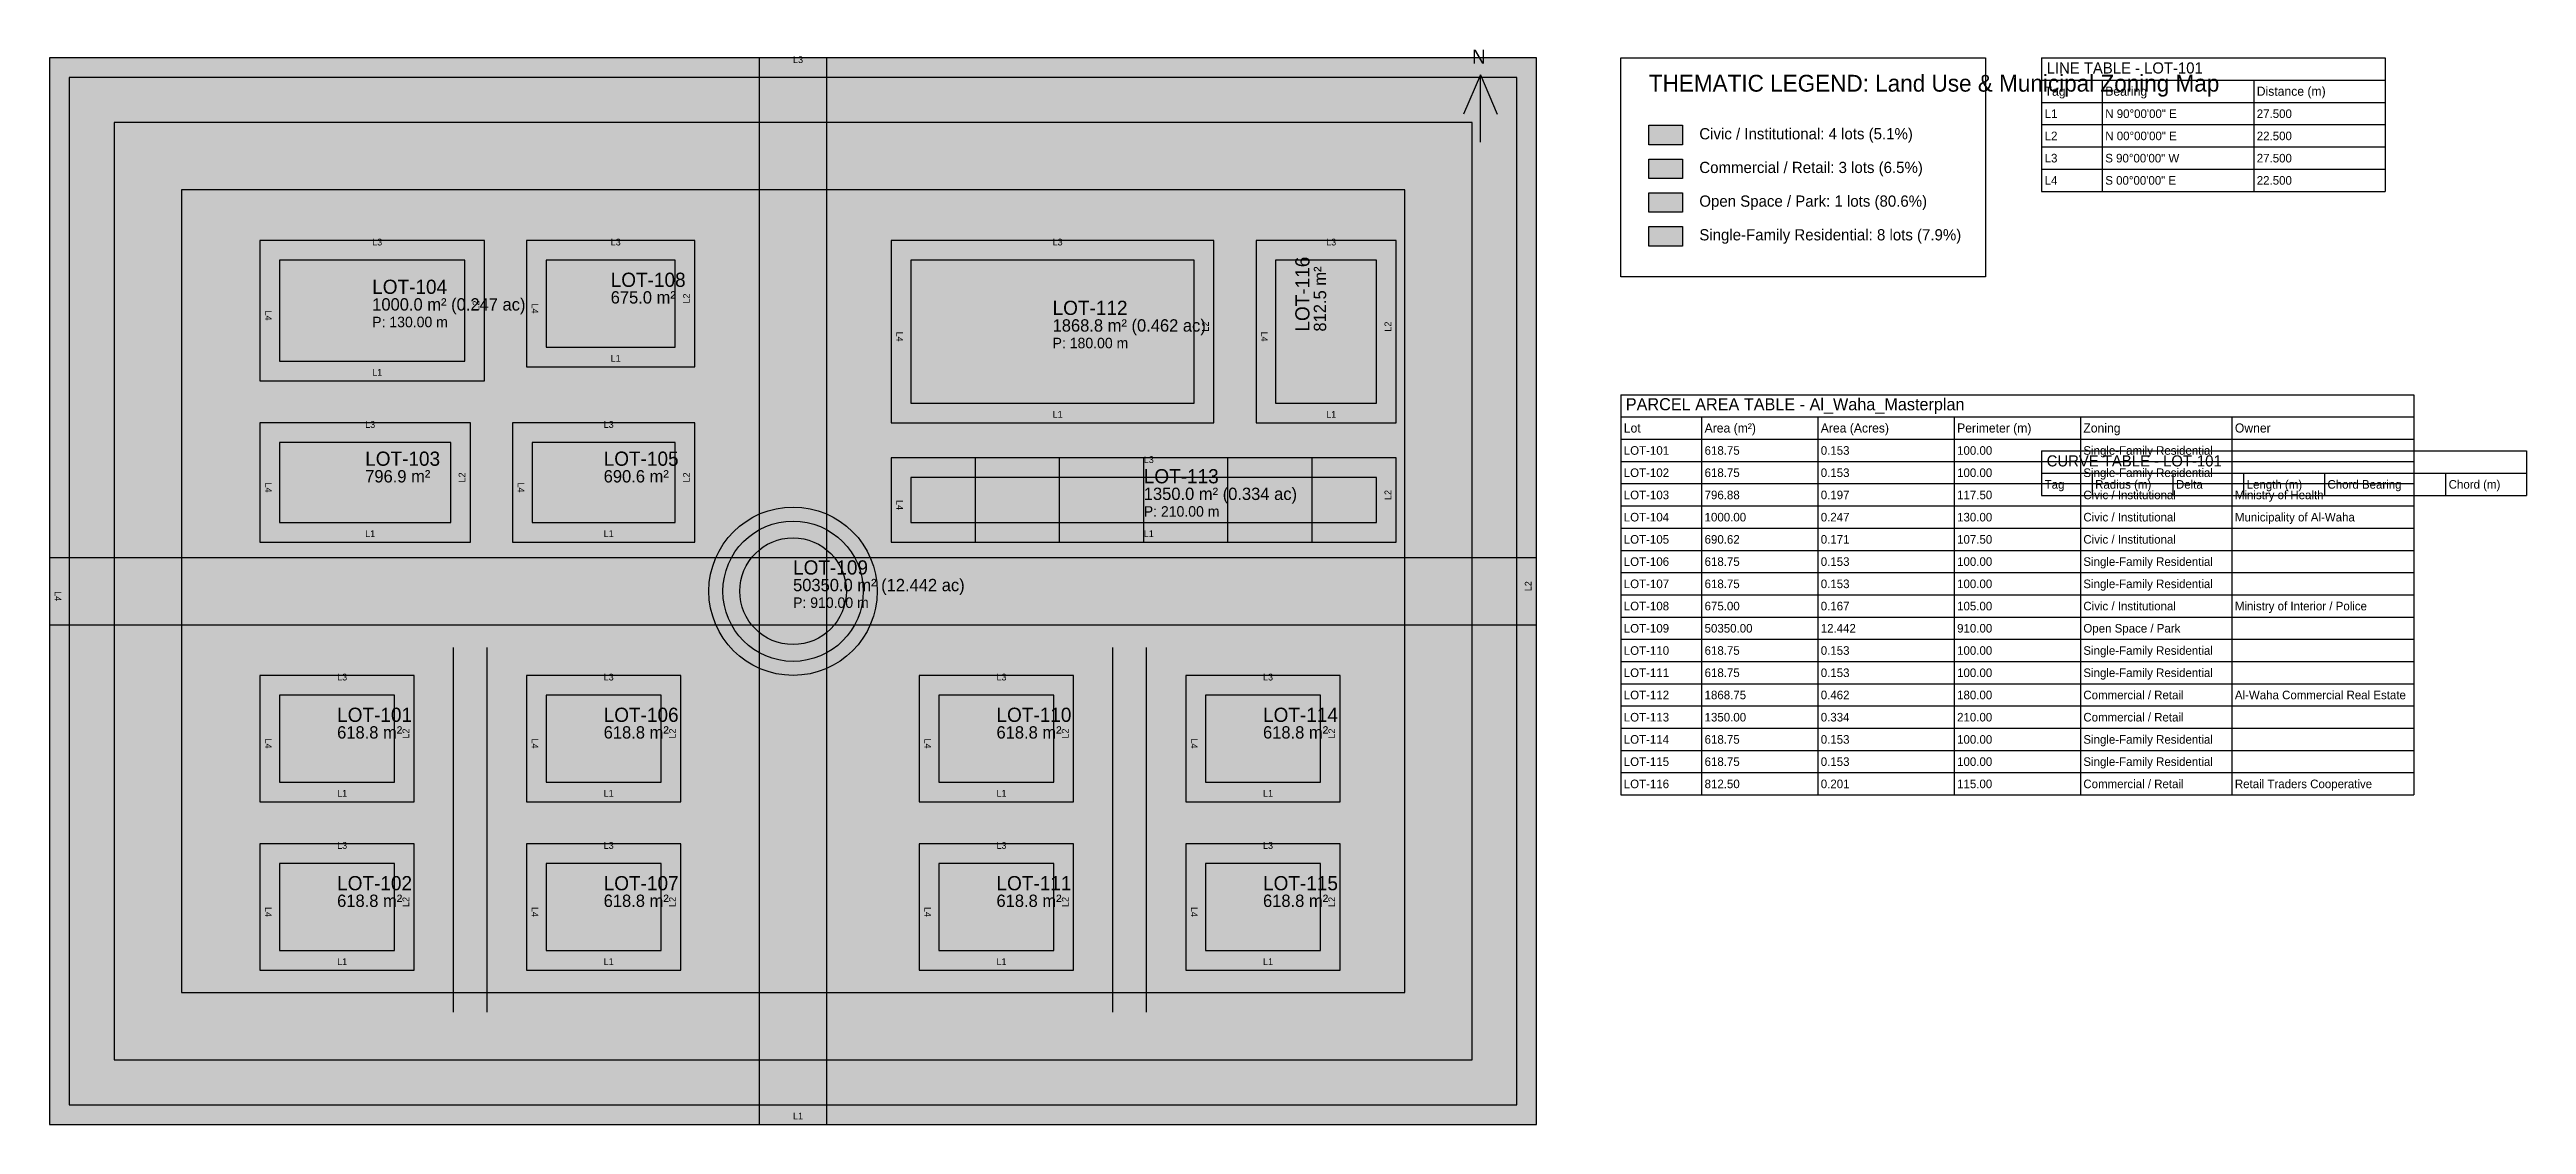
# Model space of a CAD drawing. Header units: metres. Extents: x 0 to 441, y 0 to 192.
import ezdxf

# ---------------------------------------------------------------- set-up
doc = ezdxf.new("R2010")
doc.units = ezdxf.units.M
for name, color, linetype in [('PC-PARCEL', 7, 'Continuous'), ('PC-PARCEL-LABEL', 7, 'Continuous'), ('PC-SEGMENT-LABEL', 7, 'Continuous'), ('PC-SETBACK', 7, 'Continuous'), ('PC-TABLE', 7, 'Continuous'), ('PC-THEMATIC-HATCH', 7, 'Continuous'), ('PC-THEMATIC-LEGEND', 7, 'Continuous')]:
    doc.layers.add(name, color=color, linetype=linetype)

msp = doc.modelspace()

# ---------------------------------------------------------------- hatches: boundary and pattern name
at = {"layer": 'PC-THEMATIC-HATCH', "true_color": 0x55cd7d, "transparency": 33554597}
msp.add_hatch(color=113, dxfattribs=at).paths.add_polyline_path([(0, 0), (265, 0), (265, 190), (0, 190)])
at = {"layer": 'PC-THEMATIC-HATCH', "true_color": 0x4691f5, "transparency": 33554597}
for points in [[(37.5, 132.5), (77.5, 132.5), (77.5, 157.5), (37.5, 157.5)], [(85, 135), (115, 135), (115, 157.5), (85, 157.5)], [(37.5, 103.75), (75, 103.75), (75, 125), (37.5, 125)], [(82.5, 103.75), (115, 103.75), (115, 125), (82.5, 125)]]:
    msp.add_hatch(color=161, dxfattribs=at).paths.add_polyline_path(points)
at = {"layer": 'PC-THEMATIC-HATCH', "true_color": 0xf05050, "transparency": 33554597}
for points in [[(150, 125), (207.5, 125), (207.5, 157.5), (150, 157.5)], [(215, 125), (240, 125), (240, 157.5), (215, 157.5)], [(150, 103.75), (240, 103.75), (240, 118.75), (150, 118.75)]]:
    msp.add_hatch(color=11, dxfattribs=at).paths.add_polyline_path(points)
at = {"layer": 'PC-THEMATIC-HATCH', "true_color": 0xffdf6e, "transparency": 33554597}
for points in [[(37.5, 57.5), (65, 57.5), (65, 80), (37.5, 80)], [(85, 57.5), (112.5, 57.5), (112.5, 80), (85, 80)], [(155, 57.5), (182.5, 57.5), (182.5, 80), (155, 80)], [(202.5, 57.5), (230, 57.5), (230, 80), (202.5, 80)], [(37.5, 27.5), (65, 27.5), (65, 50), (37.5, 50)], [(85, 27.5), (112.5, 27.5), (112.5, 50), (85, 50)], [(155, 27.5), (182.5, 27.5), (182.5, 50), (155, 50)], [(202.5, 27.5), (230, 27.5), (230, 50), (202.5, 50)]]:
    msp.add_hatch(color=41, dxfattribs=at).paths.add_polyline_path(points)
at = {"layer": 'PC-THEMATIC-LEGEND', "true_color": 0x4691f5, "transparency": 33554636}
msp.add_hatch(color=161, dxfattribs=at).paths.add_polyline_path([(285, 178), (291, 178), (291, 174.5), (285, 174.5)])
at = {"layer": 'PC-THEMATIC-LEGEND', "true_color": 0xf05050, "transparency": 33554636}
msp.add_hatch(color=11, dxfattribs=at).paths.add_polyline_path([(285, 172), (291, 172), (291, 168.5), (285, 168.5)])
at = {"layer": 'PC-THEMATIC-LEGEND', "true_color": 0x55cd7d, "transparency": 33554636}
msp.add_hatch(color=113, dxfattribs=at).paths.add_polyline_path([(285, 166), (291, 166), (291, 162.5), (285, 162.5)])
at = {"layer": 'PC-THEMATIC-LEGEND', "true_color": 0xffdf6e, "transparency": 33554636}
msp.add_hatch(color=41, dxfattribs=at).paths.add_polyline_path([(285, 160), (291, 160), (291, 156.5), (285, 156.5)])

# ---------------------------------------------------------------- linework, layer by layer
for p, q in [((126.5, 0), (126.5, 190)), ((138.5, 0), (138.5, 190)), ((255, 187), (252, 180)), ((255, 175), (255, 187)), ((255, 187), (258, 180)), ((253.5, 178.5), (11.5, 178.5)), ((11.5, 178.5), (11.5, 11.5)), ((253.5, 11.5), (253.5, 178.5)), ((241.5, 166.5), (23.5, 166.5)), ((23.5, 166.5), (23.5, 23.5)), ((241.5, 23.5), (241.5, 166.5)), ((165, 103.75), (165, 118.75)), ((180, 103.75), (180, 118.75)), ((195, 103.75), (195, 118.75)), ((210, 103.75), (210, 118.75)), ((225, 103.75), (225, 118.75)), ((0, 101), (265, 101)), ((0, 89), (265, 89)), ((72, 20), (72, 85)), ((78, 20), (78, 85)), ((189.5, 20), (189.5, 85)), ((195.5, 20), (195.5, 85)), ((23.5, 23.5), (241.5, 23.5)), ((11.5, 11.5), (253.5, 11.5))]:
    msp.add_line(p, q)
for radius in [15, 12.5, 9.5]:
    msp.add_circle((132.5, 95), radius)
at = {"layer": 'PC-PARCEL'}
for points in [[(0, 0), (265, 0), (265, 190), (0, 190)], [(37.5, 132.5), (77.5, 132.5), (77.5, 157.5), (37.5, 157.5)], [(85, 135), (115, 135), (115, 157.5), (85, 157.5)], [(150, 125), (207.5, 125), (207.5, 157.5), (150, 157.5)], [(215, 125), (240, 125), (240, 157.5), (215, 157.5)], [(37.5, 103.75), (75, 103.75), (75, 125), (37.5, 125)], [(82.5, 103.75), (115, 103.75), (115, 125), (82.5, 125)], [(150, 103.75), (240, 103.75), (240, 118.75), (150, 118.75)], [(37.5, 57.5), (65, 57.5), (65, 80), (37.5, 80)], [(85, 57.5), (112.5, 57.5), (112.5, 80), (85, 80)], [(155, 57.5), (182.5, 57.5), (182.5, 80), (155, 80)], [(202.5, 57.5), (230, 57.5), (230, 80), (202.5, 80)], [(37.5, 27.5), (65, 27.5), (65, 50), (37.5, 50)], [(85, 27.5), (112.5, 27.5), (112.5, 50), (85, 50)], [(155, 27.5), (182.5, 27.5), (182.5, 50), (155, 50)], [(202.5, 27.5), (230, 27.5), (230, 50), (202.5, 50)]]:
    msp.add_lwpolyline(points, close=True, dxfattribs=at)
at = {"layer": 'PC-SETBACK'}
for points in [[(261.5, 3.5), (261.5, 186.5), (3.5, 186.5), (3.5, 3.5)], [(74, 136), (74, 154), (41, 154), (41, 136)], [(111.5, 138.5), (111.5, 154), (88.5, 154), (88.5, 138.5)], [(204, 128.5), (204, 154), (153.5, 154), (153.5, 128.5)], [(236.5, 128.5), (236.5, 154), (218.5, 154), (218.5, 128.5)], [(71.5, 107.25), (71.5, 121.5), (41, 121.5), (41, 107.25)], [(111.5, 107.25), (111.5, 121.5), (86, 121.5), (86, 107.25)], [(236.5, 107.25), (236.5, 115.25), (153.5, 115.25), (153.5, 107.25)], [(61.5, 61), (61.5, 76.5), (41, 76.5), (41, 61)], [(109, 61), (109, 76.5), (88.5, 76.5), (88.5, 61)], [(179, 61), (179, 76.5), (158.5, 76.5), (158.5, 61)], [(226.5, 61), (226.5, 76.5), (206, 76.5), (206, 61)], [(61.5, 31), (61.5, 46.5), (41, 46.5), (41, 31)], [(109, 31), (109, 46.5), (88.5, 46.5), (88.5, 31)], [(179, 31), (179, 46.5), (158.5, 46.5), (158.5, 31)], [(226.5, 31), (226.5, 46.5), (206, 46.5), (206, 31)]]:
    msp.add_lwpolyline(points, close=True, dxfattribs=at)
at = {"layer": 'PC-TABLE'}
for p, q in [((355, 190), (416.2, 190)), ((355, 190), (355, 166.24)), ((416.2, 190), (416.2, 166.24)), ((355, 186.04), (416.2, 186.04)), ((365.8, 186.04), (365.8, 166.24)), ((392.8, 186.04), (392.8, 166.24)), ((355, 182.08), (416.2, 182.08)), ((355, 178.12), (416.2, 178.12)), ((355, 174.16), (416.2, 174.16)), ((355, 170.2), (416.2, 170.2)), ((355, 166.24), (416.2, 166.24)), ((280, 130), (421.3, 130)), ((280, 130), (280, 58.72)), ((421.3, 130), (421.3, 58.72)), ((280, 126.04), (421.3, 126.04)), ((294.4, 126.04), (294.4, 58.72)), ((315.1, 126.04), (315.1, 58.72)), ((339.4, 126.04), (339.4, 58.72)), ((361.9, 126.04), (361.9, 58.72)), ((388.9, 126.04), (388.9, 58.72)), ((421.3, 126.04), (421.3, 58.72)), ((280, 122.08), (421.3, 122.08)), ((355, 120), (441.4, 120)), ((355, 120), (355, 112.08)), ((441.4, 120), (441.4, 112.08)), ((280, 118.12), (421.3, 118.12)), ((355, 116.04), (441.4, 116.04)), ((364, 116.04), (364, 112.08)), ((378.4, 116.04), (378.4, 112.08)), ((391, 116.04), (391, 112.08)), ((405.4, 116.04), (405.4, 112.08)), ((427, 116.04), (427, 112.08)), ((280, 114.16), (421.3, 114.16)), ((355, 112.08), (441.4, 112.08)), ((280, 110.2), (421.3, 110.2)), ((280, 106.24), (421.3, 106.24)), ((280, 102.28), (421.3, 102.28)), ((280, 98.32), (421.3, 98.32)), ((280, 94.36), (421.3, 94.36)), ((280, 90.4), (421.3, 90.4)), ((280, 86.44), (421.3, 86.44)), ((280, 82.48), (421.3, 82.48)), ((280, 78.52), (421.3, 78.52)), ((280, 74.56), (421.3, 74.56)), ((280, 70.6), (421.3, 70.6)), ((280, 66.64), (421.3, 66.64)), ((280, 62.68), (421.3, 62.68)), ((280, 58.72), (421.3, 58.72))]:
    msp.add_line(p, q, dxfattribs=at)
at = {"layer": 'PC-THEMATIC-LEGEND', "color": 9, "true_color": 0xc8c8c8}
msp.add_lwpolyline([(280, 190), (345, 190), (345, 151), (280, 151)], close=True, dxfattribs=at)
at = {"layer": 'PC-THEMATIC-LEGEND', "color": 7, "true_color": 0xffffff}
for points in [[(285, 178), (291, 178), (291, 174.5), (285, 174.5)], [(285, 172), (291, 172), (291, 168.5), (285, 168.5)], [(285, 166), (291, 166), (291, 162.5), (285, 162.5)], [(285, 160), (291, 160), (291, 156.5), (285, 156.5)]]:
    msp.add_lwpolyline(points, close=True, dxfattribs=at)

# ---------------------------------------------------------------- texts
msp.add_text('N', height=2.5).set_placement((253.5, 189))
at = {"layer": 'PC-PARCEL-LABEL'}
for s, height, p in [('LOT-104', 2.53, (57.5, 147.97)), ('LOT-108', 2.53, (100, 149.22)), ('1000.0 m² (0.247 ac)', 2.2, (57.5, 145)), ('675.0 m²', 2.2, (100, 146.25)), ('LOT-112', 2.53, (178.75, 144.22)), ('P: 130.00 m', 1.87, (57.5, 142.03)), ('1868.8 m² (0.462 ac)', 2.2, (178.75, 141.25)), ('P: 180.00 m', 1.87, (178.75, 138.28)), ('LOT-103', 2.53, (56.25, 117.345)), ('LOT-105', 2.53, (98.75, 117.345)), ('796.9 m²', 2.2, (56.25, 114.375)), ('690.6 m²', 2.2, (98.75, 114.375)), ('LOT-113', 2.53, (195, 114.22)), ('1350.0 m² (0.334 ac)', 2.2, (195, 111.25)), ('P: 210.00 m', 1.87, (195, 108.28)), ('50350.0 m² (12.442 ac)', 2.2, (132.5, 95)), ('LOT-109', 2.53, (132.5, 97.97)), ('P: 910.00 m', 1.87, (132.5, 92.03)), ('618.8 m²', 2.2, (51.25, 68.75)), ('LOT-101', 2.53, (51.25, 71.72)), ('618.8 m²', 2.2, (98.75, 68.75)), ('LOT-106', 2.53, (98.75, 71.72)), ('618.8 m²', 2.2, (168.75, 68.75)), ('LOT-110', 2.53, (168.75, 71.72)), ('618.8 m²', 2.2, (216.25, 68.75)), ('LOT-114', 2.53, (216.25, 71.72)), ('LOT-102', 2.53, (51.25, 41.72)), ('LOT-107', 2.53, (98.75, 41.72)), ('LOT-111', 2.53, (168.75, 41.72)), ('LOT-115', 2.53, (216.25, 41.72)), ('618.8 m²', 2.2, (51.25, 38.75)), ('618.8 m²', 2.2, (98.75, 38.75)), ('618.8 m²', 2.2, (168.75, 38.75)), ('618.8 m²', 2.2, (216.25, 38.75))]:
    msp.add_text(s, height=height, dxfattribs=at).set_placement(p)
for s, height, p in [('LOT-116', 2.53, (224.53, 141.25)), ('812.5 m²', 2.2, (227.5, 141.25))]:
    msp.add_text(s, height=height, rotation=90, dxfattribs=at).set_placement(p)
at = {"layer": 'PC-SEGMENT-LABEL'}
for s, rotation, p in [('L3', 360, (132.5, 189.1)), ('L3', 360, (57.5, 156.6)), ('L3', 360, (100, 156.6)), ('L3', 360, (178.75, 156.6)), ('L3', 360, (227.5, 156.6)), ('L2', 90, (76.6, 145)), ('L4', -90, (85.9, 146.25)), ('L2', 90, (114.1, 146.25)), ('L4', -90, (38.4, 145)), ('L2', 90, (206.6, 141.25)), ('L2', 90, (239.1, 141.25)), ('L4', -90, (150.9, 141.25)), ('L4', -90, (215.9, 141.25)), ('L3', 360, (56.25, 124.1)), ('L3', 360, (98.75, 124.1)), ('L2', 90, (74.1, 114.375)), ('L2', 90, (114.1, 114.375)), ('L3', 360, (195, 117.85)), ('L4', -90, (38.4, 114.375)), ('L4', -90, (83.4, 114.375)), ('L4', -90, (150.9, 111.25)), ('L2', 90, (239.1, 111.25)), ('L4', -90, (0.9, 95)), ('L2', 90, (264.1, 95)), ('L3', 360, (51.25, 79.1)), ('L3', 360, (98.75, 79.1)), ('L3', 360, (168.75, 79.1)), ('L3', 360, (216.25, 79.1)), ('L4', -90, (38.4, 68.75)), ('L2', 90, (64.1, 68.75)), ('L4', -90, (85.9, 68.75)), ('L2', 90, (111.6, 68.75)), ('L4', -90, (155.9, 68.75)), ('L2', 90, (181.6, 68.75)), ('L4', -90, (203.4, 68.75)), ('L2', 90, (229.1, 68.75)), ('L3', 360, (51.25, 49.1)), ('L3', 360, (98.75, 49.1)), ('L3', 360, (168.75, 49.1)), ('L3', 360, (216.25, 49.1)), ('L2', 90, (64.1, 38.75)), ('L2', 90, (111.6, 38.75)), ('L2', 90, (181.6, 38.75)), ('L2', 90, (229.1, 38.75)), ('L4', -90, (38.4, 38.75)), ('L4', -90, (85.9, 38.75)), ('L4', -90, (155.9, 38.75)), ('L4', -90, (203.4, 38.75))]:
    msp.add_text(s, height=1.2, rotation=rotation, dxfattribs=at).set_placement(p)
for p in [(100, 135.9), (57.5, 133.4), (178.75, 125.9), (227.5, 125.9), (56.25, 104.65), (98.75, 104.65), (195, 104.65), (51.25, 58.4), (98.75, 58.4), (168.75, 58.4), (216.25, 58.4), (51.25, 28.4), (98.75, 28.4), (168.75, 28.4), (216.25, 28.4), (132.5, 0.9)]:
    msp.add_text('L1', height=1.2, dxfattribs=at).set_placement(p)
at = {"layer": 'PC-TABLE'}
for s, height, p in [('LINE TABLE - LOT-101', 1.98, (355.9, 187.228)), ('Tag', 1.62, (355.54, 183.268)), ('Bearing', 1.62, (366.34, 183.268)), ('Distance (m)', 1.62, (393.34, 183.268)), ('L1', 1.53, (355.54, 179.308)), ('L2', 1.53, (355.54, 175.348)), ('N 90°00\'00" E', 1.53, (366.34, 179.308)), ('N 00°00\'00" E', 1.53, (366.34, 175.348)), ('27.500', 1.53, (393.34, 179.308)), ('22.500', 1.53, (393.34, 175.348)), ('L3', 1.53, (355.54, 171.388)), ('S 90°00\'00" W', 1.53, (366.34, 171.388)), ('27.500', 1.53, (393.34, 171.388)), ('L4', 1.53, (355.54, 167.428)), ('S 00°00\'00" E', 1.53, (366.34, 167.428)), ('22.500', 1.53, (393.34, 167.428)), ('PARCEL AREA TABLE - Al_Waha_Masterplan', 2.16, (280.9, 127.228)), ('Lot', 1.62, (280.54, 123.268)), ('Area (m²)', 1.62, (294.94, 123.268)), ('Area (Acres)', 1.62, (315.64, 123.268)), ('Perimeter (m)', 1.62, (339.94, 123.268)), ('Zoning', 1.62, (362.44, 123.268)), ('Owner', 1.62, (389.44, 123.268)), ('LOT-101', 1.53, (280.54, 119.308)), ('618.75', 1.53, (294.94, 119.308)), ('0.153', 1.53, (315.64, 119.308)), ('100.00', 1.53, (339.94, 119.308)), ('CURVE TABLE - LOT-101', 1.98, (355.9, 117.228)), ('Single-Family Residential', 1.53, (362.44, 119.308)), ('LOT-102', 1.53, (280.54, 115.348)), ('618.75', 1.53, (294.94, 115.348)), ('0.153', 1.53, (315.64, 115.348)), ('100.00', 1.53, (339.94, 115.348)), ('Tag', 1.53, (355.54, 113.268)), ('Single-Family Residential', 1.53, (362.44, 115.348)), ('Radius (m)', 1.53, (364.54, 113.268)), ('Delta', 1.53, (378.94, 113.268)), ('Length (m)', 1.53, (391.54, 113.268)), ('Chord Bearing', 1.53, (405.94, 113.268)), ('Chord (m)', 1.53, (427.54, 113.268)), ('LOT-103', 1.53, (280.54, 111.388)), ('796.88', 1.53, (294.94, 111.388)), ('0.197', 1.53, (315.64, 111.388)), ('117.50', 1.53, (339.94, 111.388)), ('Civic / Institutional', 1.53, (362.44, 111.388)), ('Ministry of Health', 1.53, (389.44, 111.388)), ('LOT-104', 1.53, (280.54, 107.428)), ('1000.00', 1.53, (294.94, 107.428)), ('0.247', 1.53, (315.64, 107.428)), ('130.00', 1.53, (339.94, 107.428)), ('Civic / Institutional', 1.53, (362.44, 107.428)), ('Municipality of Al-Waha', 1.53, (389.44, 107.428)), ('LOT-105', 1.53, (280.54, 103.468)), ('690.62', 1.53, (294.94, 103.468)), ('0.171', 1.53, (315.64, 103.468)), ('107.50', 1.53, (339.94, 103.468)), ('Civic / Institutional', 1.53, (362.44, 103.468)), ('LOT-106', 1.53, (280.54, 99.508)), ('618.75', 1.53, (294.94, 99.508)), ('0.153', 1.53, (315.64, 99.508)), ('100.00', 1.53, (339.94, 99.508)), ('Single-Family Residential', 1.53, (362.44, 99.508)), ('Single-Family Residential', 1.53, (362.44, 95.548)), ('LOT-107', 1.53, (280.54, 95.548)), ('LOT-108', 1.53, (280.54, 91.588)), ('618.75', 1.53, (294.94, 95.548)), ('675.00', 1.53, (294.94, 91.588)), ('0.153', 1.53, (315.64, 95.548)), ('0.167', 1.53, (315.64, 91.588)), ('100.00', 1.53, (339.94, 95.548)), ('105.00', 1.53, (339.94, 91.588)), ('Civic / Institutional', 1.53, (362.44, 91.588)), ('Ministry of Interior / Police', 1.53, (389.44, 91.588)), ('LOT-109', 1.53, (280.54, 87.628)), ('50350.00', 1.53, (294.94, 87.628)), ('12.442', 1.53, (315.64, 87.628)), ('910.00', 1.53, (339.94, 87.628)), ('Open Space / Park', 1.53, (362.44, 87.628)), ('LOT-110', 1.53, (280.54, 83.668)), ('618.75', 1.53, (294.94, 83.668)), ('0.153', 1.53, (315.64, 83.668)), ('100.00', 1.53, (339.94, 83.668)), ('Single-Family Residential', 1.53, (362.44, 83.668)), ('LOT-111', 1.53, (280.54, 79.708)), ('618.75', 1.53, (294.94, 79.708)), ('0.153', 1.53, (315.64, 79.708)), ('100.00', 1.53, (339.94, 79.708)), ('Single-Family Residential', 1.53, (362.44, 79.708)), ('LOT-112', 1.53, (280.54, 75.748)), ('1868.75', 1.53, (294.94, 75.748)), ('0.462', 1.53, (315.64, 75.748)), ('180.00', 1.53, (339.94, 75.748)), ('Commercial / Retail', 1.53, (362.44, 75.748)), ('Al-Waha Commercial Real Estate', 1.53, (389.44, 75.748)), ('LOT-113', 1.53, (280.54, 71.788)), ('1350.00', 1.53, (294.94, 71.788)), ('0.334', 1.53, (315.64, 71.788)), ('210.00', 1.53, (339.94, 71.788)), ('Commercial / Retail', 1.53, (362.44, 71.788)), ('LOT-114', 1.53, (280.54, 67.828)), ('618.75', 1.53, (294.94, 67.828)), ('0.153', 1.53, (315.64, 67.828)), ('100.00', 1.53, (339.94, 67.828)), ('Single-Family Residential', 1.53, (362.44, 67.828)), ('LOT-115', 1.53, (280.54, 63.868)), ('618.75', 1.53, (294.94, 63.868)), ('0.153', 1.53, (315.64, 63.868)), ('100.00', 1.53, (339.94, 63.868)), ('Single-Family Residential', 1.53, (362.44, 63.868)), ('LOT-116', 1.53, (280.54, 59.908)), ('812.50', 1.53, (294.94, 59.908)), ('0.201', 1.53, (315.64, 59.908)), ('115.00', 1.53, (339.94, 59.908)), ('Commercial / Retail', 1.53, (362.44, 59.908)), ('Retail Traders Cooperative', 1.53, (389.44, 59.908))]:
    msp.add_text(s, height=height, dxfattribs=at).set_placement(p)
at = {"layer": 'PC-THEMATIC-LEGEND', "color": 7, "true_color": 0xffffff}
msp.add_text('THEMATIC LEGEND: Land Use & Municipal Zoning Map', height=3, dxfattribs=at).set_placement((285, 184))
at = {"layer": 'PC-THEMATIC-LEGEND', "color": 254, "true_color": 0xe6e6e6}
for s, p in [('Civic / Institutional: 4 lots (5.1%)', (294, 175.5)), ('Commercial / Retail: 3 lots (6.5%)', (294, 169.5)), ('Open Space / Park: 1 lots (80.6%)', (294, 163.5)), ('Single-Family Residential: 8 lots (7.9%)', (294, 157.5))]:
    msp.add_text(s, height=2, dxfattribs=at).set_placement(p)

doc.saveas('drawing.dxf')
